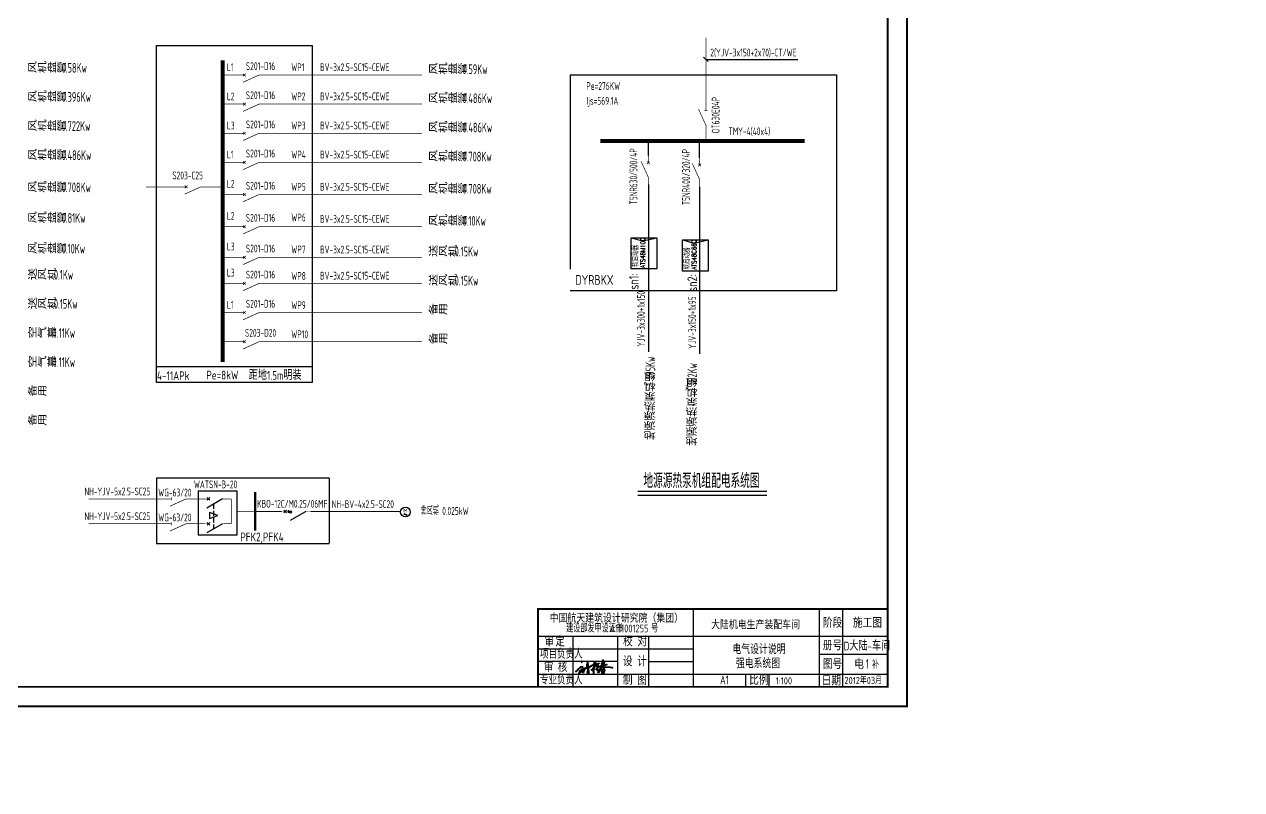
# Model space of a CAD drawing. Extents: x 2166032 to 5302137, y 581493 to 2416206.
# Drawn here: x 2352608 to 2415311, y 903306 to 942714 of the extents above; entities that cross this region are included whole.
import ezdxf
from ezdxf.enums import TextEntityAlignment as Align

# ---------------------------------------------------------------- set-up
doc = ezdxf.new("R2010")
doc.units = 0
doc.header["$LTSCALE"] = 1000
doc.header["$MEASUREMENT"] = 0
doc.linetypes.add('DASH', pattern=[0.35, 0.25, -0.1])
doc.linetypes.add('dot', pattern=[3.5, 0.5, -3])
for name, color, linetype in [('00', 7, 'Continuous'), ('A', 3, 'Continuous'), ('AB', 1, 'Continuous'), ('BORDER', 7, 'Continuous'), ('d-电文字', 3, 'Continuous'), ('DIM-箱柜', 3, 'Continuous'), ('DQ112', 100, 'Continuous'), ('DQ113', 6, 'Continuous'), ('ELEMENT', 100, 'Continuous'), ('EQUIP-动力', 3, 'Continuous'), ('FBX1', 7, 'Continuous'), ('MID', 7, 'Continuous'), ('PUB_TEXT', 7, 'Continuous'), ('PUB_TITLE', 137, 'Continuous'), ('SIG_TEXT', 7, 'Continuous'), ('TEL_TEXT', 7, 'Continuous'), ('WIRE', 6, 'Continuous'), ('WIRE-母线', 6, 'Continuous'), ('WIRE-系统', 4, 'Continuous')]:
    doc.layers.add(name, color=color, linetype=linetype)
doc.styles.add('-黑体', font='simhei.ttf', dxfattribs={"width": 0.8})
doc.styles.add('_TEL_DIM', font='@tssdeng.shx', dxfattribs={"width": 0.8, "height": 3.5, "bigfont": '!tssdchn.shx'})
doc.styles.add('HZTXT', font='tssdeng.shx', dxfattribs={"width": 0.7, "bigfont": 'tssdchn.shx'})
doc.styles.add('hztxtb', font='romans.shx', dxfattribs={"width": 0.7, "height": 150, "bigfont": 'hztxt.shx'})
doc.styles.add('QE0', font='！tssdeng.shx', dxfattribs={"width": 0.7, "bigfont": '！tssdchn.shx'})
doc.styles.get("Standard").update_dxf_attribs({"font": 'tssdeng.shx', "bigfont": 'tssdchn.shx'})
doc.styles.add('TSSD_REIN', font='tssdeng.shx', dxfattribs={"width": 0.7, "bigfont": 'tssdchn.shx'})
doc.styles.add('省院', font='院标(恒信)左.shx', dxfattribs={"width": 0.7, "height": 300, "bigfont": '院标(恒信)右.shx'})

# ---------------------------------------------------------------- blocks, each defined once
blk = doc.blocks.new('$element$00000497')
at = {"const_width": 0.0233}
for points in [[(0, 0), (0, -0.25)], [(0, -1), (0, -0.75), (-0.25, -0.2)], [(-0.047, -0.297), (0.047, -0.203)], [(-0.047, -0.203), (0.047, -0.297)]]:
    blk.add_lwpolyline(points, dxfattribs=at)
at = {"flags": 9}
blk.add_attdef('S', (0, 0), '', height=0.00000667, dxfattribs=at)
blk = doc.blocks.new('$equip$00001811')
blk.add_circle((0, 0), 0.5)
for centre, radius, start, end in [((-0.07, -0.27), 0.0768, 17.2272, 184.2164), ((0.07, -0.23), 0.0769, 197.2591, 5.1179)]:
    blk.add_arc(centre, radius, start, end)
at = {"color": 7, "style": '_TEL_DIM'}
blk.add_attdef('$TEXT$', text='', height=0.4, dxfattribs=at).set_placement((0, 0.14), align=Align.MIDDLE_CENTER)
at = {"color": 7, "style": '_TEL_DIM', "flags": 1}
blk.add_attdef('A', text='', height=0.00002, dxfattribs=at).set_placement((0, 0), align=Align.MIDDLE_CENTER)
blk = doc.blocks.new('QF102')
at = {"layer": 'A'}
for p, q in [((0, -10), (-4.91, -1.5)), ((-0.71, -3.21), (0.71, -1.79)), ((-0.71, -1.79), (0.71, -3.21))]:
    blk.add_line(p, q, dxfattribs=at)
at = {"layer": 'A', "const_width": 0.3}
for points in [[(0, 0), (0, -2.5)], [(0, -10), (0, -12.5)]]:
    blk.add_lwpolyline(points, dxfattribs=at)
at = {"layer": 'AB', "width": 0.6, "flags": 9}
blk.add_attdef('QF', text='', height=3.99, dxfattribs=at).set_placement((5, -7.45), align=Align.MIDDLE)
blk = doc.blocks.new('$element$00000519')
at = {"const_width": 0.0233}
for points in [[(0, 0), (0, -0.25)], [(0, -1), (0, -0.75), (-0.25, -0.2)], [(-0.05, -0.25), (0.05, -0.25)]]:
    blk.add_lwpolyline(points, dxfattribs=at)
at = {"flags": 9}
blk.add_attdef('S', (0, 0), '', height=0.00000667, dxfattribs=at)
blk = doc.blocks.new('刘桂春')
h = blk.add_hatch()
h.set_pattern_fill('ANSI37', color=256, scale=3, style=0)
h.set_pattern_definition([(45, (0, 0), (-3.367596045, 3.367596045), []), (135, (0, 0), (-3.367596045, -3.367596045), [])])
h.paths.add_polyline_path([(1369061, -138528), (1369058, -138536), (1369053, -138542), (1369048, -138553), (1369045, -138561), (1369048, -138565), (1369054, -138563), (1369059, -138554), (1369065, -138546), (1369071, -138534), (1369075, -138527), (1369075, -138516), (1369071, -138512), (1369066, -138506), (1369055, -138505), (1369049, -138506), (1369045, -138508), (1369045, -138512), (1369053, -138518), (1369057, -138521)], flags=17)
h.paths.add_polyline_path([(1369095, -138688), (1369086, -138679), (1369080, -138673), (1369068, -138673), (1369054, -138673), (1369048, -138679), (1369038, -138679), (1369028, -138684), (1369017, -138689), (1369002, -138702), (1368988, -138716), (1368971, -138734), (1368939, -138765), (1368920, -138785), (1368902, -138805), (1368895, -138812), (1368891, -138814), (1368881, -138820), (1368872, -138828), (1368862, -138837), (1368857, -138842), (1368869, -138850), (1368883, -138847), (1368893, -138838), (1368913, -138820), (1368946, -138779), (1368990, -138736), (1369038, -138702), (1369056, -138694), (1369064, -138694), (1369081, -138694), (1369081, -138726), (1369077, -138747), (1369068, -138758), (1369068, -138769), (1369056, -138769), (1369038, -138774), (1369015, -138793), (1369000, -138806), (1368989, -138828), (1368980, -138843), (1368986, -138843), (1368993, -138832), (1369010, -138814), (1369032, -138792), (1369049, -138793), (1369056, -138798), (1369045, -138813), (1369017, -138851), (1369009, -138860), (1368994, -138879), (1368985, -138885), (1368983, -138880), (1368983, -138863), (1368980, -138854), (1368975, -138861), (1368975, -138890), (1368986, -138898), (1368996, -138892), (1369017, -138869), (1369050, -138828), (1369068, -138813), (1369070, -138820), (1369080, -138855), (1369090, -138878), (1369111, -138878), (1369124, -138848), (1369145, -138795), (1369154, -138751), (1369164, -138750), (1369178, -138757), (1369205, -138742), (1369221, -138705), (1369235, -138629), (1369236, -138598), (1369244, -138587), (1369246, -138614), (1369253, -138629), (1369252, -138720), (1369250, -138729), (1369259, -138729), (1369258, -138853), (1369267, -138854), (1369268, -138885), (1369264, -138885), (1369251, -138875), (1369237, -138851), (1369237, -138834), (1369233, -138834), (1369229, -138851), (1369236, -138867), (1369244, -138887), (1369252, -138891), (1369260, -138895), (1369270, -138904), (1369281, -138904), (1369288, -138895), (1369288, -138886), (1369281, -138880), (1369281, -138816), (1369275, -138806), (1369275, -138743), (1369279, -138734), (1369314, -138705), (1369346, -138682), (1369431, -138637), (1369444, -138629), (1369444, -138683), (1369439, -138688), (1369438, -138711), (1369416, -138730), (1369416, -138740), (1369406, -138749), (1369365, -138790), (1369358, -138800), (1369370, -138800), (1369395, -138786), (1369416, -138772), (1369427, -138764), (1369438, -138765), (1369438, -138803), (1369431, -138810), (1369432, -138919), (1369442, -138925), (1369449, -138921), (1369452, -138894), (1369445, -138883), (1369446, -138853), (1369450, -138849), (1369450, -138772), (1369474, -138767), (1369474, -138743), (1369466, -138730), (1369466, -138702), (1369472, -138692), (1369486, -138692), (1369486, -138680), (1369480, -138677), (1369484, -138671), (1369542, -138634), (1369551, -138636), (1369548, -138649), (1369543, -138681), (1369539, -138696), (1369550, -138703), (1369560, -138700), (1369577, -138685), (1369581, -138679), (1369587, -138679), (1369587, -138684), (1369583, -138687), (1369562, -138705), (1369550, -138725), (1369539, -138743), (1369525, -138765), (1369525, -138778), (1369536, -138787), (1369568, -138773), (1369574, -138783), (1369564, -138800), (1369558, -138819), (1369570, -138826), (1369583, -138818), (1369600, -138802), (1369615, -138796), (1369631, -138780), (1369638, -138776), (1369642, -138780), (1369636, -138792), (1369615, -138826), (1369605, -138851), (1369584, -138869), (1369573, -138872), (1369573, -138884), (1369591, -138884), (1369610, -138869), (1369638, -138825), (1369666, -138773), (1369693, -138704), (1369693, -138680), (1369705, -138669), (1369767, -138649), (1369821, -138632), (1369854, -138632), (1369870, -138626), (1369870, -138614), (1369864, -138606), (1369850, -138609), (1369831, -138614), (1369799, -138621), (1369732, -138645), (1369709, -138652), (1369710, -138643), (1369723, -138635), (1369742, -138625), (1369765, -138604), (1369776, -138592), (1369785, -138591), (1369784, -138573), (1369775, -138574), (1369770, -138568), (1369776, -138563), (1369792, -138550), (1369792, -138539), (1369785, -138527), (1369765, -138526), (1369765, -138535), (1369744, -138544), (1369744, -138518), (1369756, -138507), (1369751, -138500), (1369751, -138491), (1369757, -138479), (1369749, -138467), (1369737, -138467), (1369738, -138486), (1369734, -138500), (1369729, -138511), (1369729, -138533), (1369724, -138544), (1369712, -138556), (1369706, -138565), (1369698, -138564), (1369690, -138568), (1369690, -138576), (1369698, -138584), (1369709, -138587), (1369704, -138602), (1369693, -138613), (1369700, -138614), (1369699, -138621), (1369694, -138630), (1369683, -138645), (1369667, -138653), (1369637, -138668), (1369614, -138680), (1369602, -138686), (1369602, -138699), (1369607, -138699), (1369632, -138699), (1369654, -138689), (1369676, -138683), (1369672, -138696), (1369663, -138724), (1369645, -138759), (1369630, -138765), (1369613, -138782), (1369591, -138794), (1369584, -138797), (1369580, -138795), (1369584, -138789), (1369586, -138780), (1369584, -138764), (1369576, -138757), (1369567, -138759), (1369556, -138763), (1369547, -138764), (1369544, -138758), (1369553, -138743), (1369570, -138726), (1369588, -138697), (1369608, -138666), (1369608, -138651), (1369598, -138651), (1369577, -138664), (1369560, -138678), (1369562, -138668), (1369566, -138646), (1369572, -138642), (1369577, -138620), (1369596, -138607), (1369630, -138572), (1369579, -138572), (1369563, -138606), (1369555, -138611), (1369528, -138624), (1369505, -138636), (1369481, -138653), (1369459, -138663), (1369457, -138624), (1369463, -138621), (1369498, -138599), (1369522, -138591), (1369523, -138574), (1369496, -138552), (1369492, -138536), (1369470, -138524), (1369465, -138533), (1369454, -138552), (1369454, -138570), (1369446, -138590), (1369438, -138611), (1369420, -138620), (1369379, -138640), (1369340, -138660), (1369307, -138683), (1369276, -138713), (1369268, -138632), (1369268, -138605), (1369260, -138580), (1369252, -138566), (1369252, -138554), (1369240, -138542), (1369233, -138562), (1369231, -138580), (1369227, -138611), (1369222, -138638), (1369218, -138663), (1369213, -138688), (1369204, -138711), (1369189, -138734), (1369180, -138734), (1369168, -138723), (1369157, -138720), (1369152, -138730), (1369143, -138746), (1369137, -138770), (1369128, -138808), (1369123, -138820), (1369118, -138838), (1369112, -138843), (1369112, -138851), (1369107, -138856), (1369101, -138856), (1369095, -138856), (1369095, -138836), (1369089, -138832), (1369089, -138814), (1369084, -138803), (1369084, -138775), (1369090, -138762), (1369090, -138745), (1369095, -138739), (1369095, -138717)])
h.paths.add_polyline_path([(1369424, -138744), (1369427, -138740), (1369432, -138735), (1369438, -138735), (1369438, -138744), (1369433, -138748), (1369426, -138748)], flags=16)
h.paths.add_polyline_path([(1369452, -138737), (1369455, -138735), (1369459, -138735), (1369461, -138737), (1369458, -138743), (1369454, -138742), (1369452, -138743)], flags=16)
h.paths.add_polyline_path([(1369729, -138574), (1369734, -138568), (1369735, -138561), (1369744, -138561), (1369751, -138560), (1369752, -138557), (1369755, -138557), (1369759, -138552), (1369762, -138552), (1369764, -138556), (1369760, -138560), (1369756, -138563), (1369752, -138565), (1369751, -138573), (1369744, -138573), (1369741, -138578), (1369736, -138580), (1369732, -138579)], flags=16)
h.paths.add_polyline_path([(1369775, -138702), (1369781, -138708), (1369887, -138708), (1369893, -138708), (1369903, -138706), (1369914, -138710), (1369928, -138711), (1369933, -138706), (1369939, -138712), (1370025, -138714), (1370031, -138729), (1370048, -138731), (1370050, -138716), (1370045, -138706), (1370034, -138699), (1370010, -138699), (1369982, -138697), (1369975, -138691), (1369821, -138691), (1369815, -138685), (1369775, -138685), (1369751, -138685), (1369732, -138686), (1369727, -138692), (1369717, -138694), (1369709, -138694), (1369702, -138699), (1369721, -138705), (1369729, -138703), (1369741, -138699), (1369751, -138701), (1369756, -138706), (1369771, -138706)])
h.paths.add_polyline_path([(1369700, -138854), (1369699, -138915), (1369708, -138922), (1369714, -138915), (1369722, -138910), (1369718, -138905), (1369714, -138905), (1369715, -138896), (1369719, -138896), (1369727, -138890), (1369729, -138894), (1369728, -138912), (1369731, -138922), (1369738, -138926), (1369758, -138925), (1369764, -138915), (1369771, -138903), (1369780, -138889), (1369784, -138877), (1369795, -138838), (1369803, -138818), (1369808, -138786), (1369802, -138778), (1369802, -138757), (1369784, -138746), (1369748, -138746), (1369732, -138761), (1369714, -138773), (1369708, -138777), (1369708, -138794), (1369708, -138804), (1369697, -138809)])
h.paths.add_polyline_path([(1369721, -138813), (1369721, -138793), (1369722, -138787), (1369729, -138779), (1369731, -138776), (1369740, -138777), (1369743, -138770), (1369762, -138771), (1369764, -138760), (1369786, -138761), (1369787, -138831), (1369781, -138835), (1369780, -138851), (1369780, -138857), (1369772, -138858), (1369768, -138845), (1369764, -138838), (1369760, -138835), (1369759, -138827), (1369747, -138825), (1369733, -138826), (1369726, -138829), (1369727, -138844), (1369722, -138842), (1369721, -138839)], flags=16)
h.paths.add_polyline_path([(1369733, -138845), (1369737, -138841), (1369747, -138844), (1369751, -138849), (1369751, -138857), (1369753, -138862), (1369757, -138864), (1369759, -138878), (1369759, -138893), (1369755, -138898), (1369751, -138900), (1369751, -138908), (1369747, -138914), (1369742, -138910), (1369736, -138905), (1369733, -138898), (1369735, -138888), (1369730, -138883), (1369728, -138877), (1369733, -138875), (1369734, -138859)], flags=16)
for p, q in [((1368971, -138734), (1368988, -138716)), ((1368988, -138716), (1369002, -138702)), ((1369038, -138702), (1368990, -138736)), ((1369002, -138702), (1369017, -138689)), ((1369017, -138689), (1369028, -138684)), ((1369028, -138684), (1369038, -138679)), ((1369038, -138679), (1369048, -138679)), ((1369056, -138694), (1369038, -138702)), ((1369049, -138506), (1369045, -138508)), ((1369045, -138508), (1369045, -138512)), ((1369045, -138512), (1369053, -138518)), ((1369048, -138553), (1369045, -138561)), ((1369045, -138561), (1369048, -138565)), ((1369053, -138542), (1369048, -138553)), ((1369048, -138565), (1369054, -138563)), ((1369048, -138679), (1369054, -138673)), ((1369055, -138505), (1369049, -138506)), ((1369053, -138518), (1369057, -138521)), ((1369058, -138536), (1369053, -138542)), ((1369054, -138563), (1369059, -138554)), ((1369054, -138673), (1369068, -138673)), ((1369066, -138506), (1369055, -138505)), ((1369064, -138694), (1369056, -138694)), ((1369057, -138521), (1369061, -138528)), ((1369061, -138528), (1369058, -138536)), ((1369059, -138554), (1369065, -138546)), ((1369081, -138694), (1369064, -138694)), ((1369065, -138546), (1369071, -138534)), ((1369071, -138512), (1369066, -138506)), ((1369068, -138673), (1369080, -138673)), ((1369075, -138516), (1369071, -138512)), ((1369071, -138534), (1369075, -138527)), ((1369075, -138527), (1369075, -138516)), ((1369077, -138747), (1369081, -138726)), ((1369080, -138673), (1369086, -138679)), ((1369081, -138726), (1369081, -138694)), ((1369086, -138679), (1369095, -138688)), ((1369095, -138688), (1369095, -138717)), ((1369095, -138717), (1369095, -138739)), ((1369143, -138746), (1369152, -138730)), ((1369152, -138730), (1369157, -138720)), ((1369157, -138720), (1369168, -138723)), ((1369168, -138723), (1369180, -138734)), ((1369189, -138734), (1369204, -138711)), ((1369204, -138711), (1369213, -138688)), ((1369221, -138705), (1369205, -138742)), ((1369213, -138688), (1369218, -138663)), ((1369218, -138663), (1369222, -138638)), ((1369235, -138629), (1369221, -138705)), ((1369222, -138638), (1369227, -138611)), ((1369227, -138611), (1369231, -138580)), ((1369231, -138580), (1369233, -138562)), ((1369233, -138562), (1369240, -138542)), ((1369236, -138598), (1369235, -138629)), ((1369244, -138587), (1369236, -138598)), ((1369240, -138542), (1369252, -138554)), ((1369246, -138614), (1369244, -138587)), ((1369253, -138629), (1369246, -138614)), ((1369250, -138729), (1369252, -138720)), ((1369259, -138729), (1369250, -138729)), ((1369252, -138554), (1369252, -138566)), ((1369252, -138566), (1369260, -138580)), ((1369252, -138720), (1369253, -138629)), ((1369258, -138853), (1369259, -138729)), ((1369260, -138580), (1369268, -138605)), ((1369268, -138605), (1369268, -138632)), ((1369268, -138632), (1369276, -138713)), ((1369276, -138713), (1369307, -138683)), ((1369314, -138705), (1369279, -138734)), ((1369307, -138683), (1369340, -138660)), ((1369346, -138682), (1369314, -138705)), ((1369340, -138660), (1369379, -138640)), ((1369431, -138637), (1369346, -138682)), ((1369379, -138640), (1369420, -138620)), ((1369416, -138730), (1369438, -138711)), ((1369416, -138740), (1369416, -138730)), ((1369420, -138620), (1369438, -138611)), ((1369444, -138629), (1369431, -138637)), ((1369438, -138611), (1369446, -138590)), ((1369438, -138711), (1369439, -138688)), ((1369439, -138688), (1369444, -138683)), ((1369444, -138683), (1369444, -138629)), ((1369446, -138590), (1369454, -138570)), ((1369454, -138552), (1369465, -138533)), ((1369454, -138570), (1369454, -138552)), ((1369463, -138621), (1369457, -138624)), ((1369457, -138624), (1369459, -138663)), ((1369459, -138663), (1369481, -138653)), ((1369498, -138599), (1369463, -138621)), ((1369465, -138533), (1369470, -138524)), ((1369472, -138692), (1369466, -138702)), ((1369466, -138702), (1369466, -138730)), ((1369466, -138730), (1369474, -138743)), ((1369470, -138524), (1369492, -138536)), ((1369486, -138692), (1369472, -138692)), ((1369484, -138671), (1369480, -138677)), ((1369480, -138677), (1369486, -138680)), ((1369481, -138653), (1369505, -138636)), ((1369542, -138634), (1369484, -138671)), ((1369486, -138680), (1369486, -138692)), ((1369492, -138536), (1369496, -138552)), ((1369496, -138552), (1369523, -138574)), ((1369522, -138591), (1369498, -138599)), ((1369505, -138636), (1369528, -138624)), ((1369523, -138574), (1369522, -138591)), ((1369528, -138624), (1369555, -138611)), ((1369539, -138696), (1369543, -138681)), ((1369550, -138703), (1369539, -138696)), ((1369539, -138743), (1369550, -138725)), ((1369551, -138636), (1369542, -138634)), ((1369543, -138681), (1369548, -138649)), ((1369548, -138649), (1369551, -138636)), ((1369560, -138700), (1369550, -138703)), ((1369550, -138725), (1369562, -138705)), ((1369570, -138726), (1369553, -138743)), ((1369555, -138611), (1369563, -138606)), ((1369560, -138678), (1369577, -138664)), ((1369562, -138668), (1369560, -138678)), ((1369577, -138685), (1369560, -138700)), ((1369566, -138646), (1369562, -138668)), ((1369562, -138705), (1369583, -138687)), ((1369563, -138606), (1369579, -138572)), ((1369572, -138642), (1369566, -138646)), ((1369588, -138697), (1369570, -138726)), ((1369577, -138620), (1369572, -138642)), ((1369596, -138607), (1369577, -138620)), ((1369577, -138664), (1369598, -138651)), ((1369581, -138679), (1369577, -138685)), ((1369579, -138572), (1369630, -138572)), ((1369587, -138679), (1369581, -138679)), ((1369583, -138687), (1369587, -138684)), ((1369587, -138684), (1369587, -138679)), ((1369608, -138666), (1369588, -138697)), ((1369630, -138572), (1369596, -138607)), ((1369598, -138651), (1369608, -138651)), ((1369602, -138686), (1369614, -138680)), ((1369602, -138699), (1369602, -138686)), ((1369607, -138699), (1369602, -138699)), ((1369632, -138699), (1369607, -138699)), ((1369608, -138651), (1369608, -138666)), ((1369614, -138680), (1369637, -138668)), ((1369654, -138689), (1369632, -138699)), ((1369637, -138668), (1369667, -138653)), ((1369645, -138759), (1369663, -138724)), ((1369676, -138683), (1369654, -138689)), ((1369663, -138724), (1369672, -138696)), ((1369693, -138704), (1369666, -138773)), ((1369667, -138653), (1369683, -138645)), ((1369672, -138696), (1369676, -138683)), ((1369683, -138645), (1369694, -138630)), ((1369690, -138568), (1369698, -138564)), ((1369690, -138576), (1369690, -138568)), ((1369698, -138584), (1369690, -138576)), ((1369693, -138613), (1369704, -138602)), ((1369700, -138614), (1369693, -138613)), ((1369705, -138669), (1369693, -138680)), ((1369693, -138680), (1369693, -138704)), ((1369694, -138630), (1369699, -138621)), ((1369698, -138564), (1369706, -138565)), ((1369709, -138587), (1369698, -138584)), ((1369699, -138621), (1369700, -138614)), ((1369702, -138699), (1369709, -138694)), ((1369721, -138705), (1369702, -138699)), ((1369704, -138602), (1369709, -138587)), ((1369767, -138649), (1369705, -138669)), ((1369706, -138565), (1369712, -138556)), ((1369710, -138643), (1369709, -138652)), ((1369709, -138652), (1369732, -138645)), ((1369709, -138694), (1369717, -138694)), ((1369723, -138635), (1369710, -138643)), ((1369712, -138556), (1369724, -138544)), ((1369719, -138610), (1369714, -138615)), ((1369714, -138616), (1369714, -138621)), ((1369714, -138621), (1369719, -138622)), ((1369717, -138694), (1369727, -138692)), ((1369724, -138604), (1369719, -138610)), ((1369719, -138622), (1369728, -138620)), ((1369729, -138703), (1369721, -138705)), ((1369742, -138625), (1369723, -138635)), ((1369724, -138544), (1369729, -138533)), ((1369734, -138604), (1369724, -138604)), ((1369727, -138692), (1369732, -138686)), ((1369728, -138620), (1369733, -138616)), ((1369729, -138511), (1369734, -138500)), ((1369729, -138533), (1369729, -138511)), ((1369734, -138568), (1369729, -138574)), ((1369729, -138574), (1369732, -138579)), ((1369741, -138699), (1369729, -138703)), ((1369732, -138579), (1369736, -138580)), ((1369732, -138645), (1369799, -138621)), ((1369732, -138686), (1369751, -138685)), ((1369733, -138616), (1369740, -138611)), ((1369734, -138500), (1369738, -138486)), ((1369735, -138561), (1369734, -138568)), ((1369737, -138600), (1369734, -138604)), ((1369734, -138604), (1369734, -138604)), ((1369744, -138561), (1369735, -138561)), ((1369736, -138580), (1369741, -138578)), ((1369738, -138486), (1369737, -138467)), ((1369737, -138467), (1369749, -138467)), ((1369741, -138600), (1369737, -138600)), ((1369740, -138611), (1369746, -138603)), ((1369741, -138578), (1369744, -138573)), ((1369746, -138603), (1369741, -138600)), ((1369751, -138701), (1369741, -138699)), ((1369765, -138604), (1369742, -138625)), ((1369756, -138507), (1369744, -138518)), ((1369744, -138518), (1369744, -138544)), ((1369744, -138544), (1369765, -138535)), ((1369751, -138560), (1369744, -138561)), ((1369744, -138573), (1369751, -138573)), ((1369749, -138467), (1369757, -138479)), ((1369757, -138479), (1369751, -138491)), ((1369751, -138491), (1369751, -138500)), ((1369751, -138500), (1369756, -138507)), ((1369752, -138557), (1369751, -138560)), ((1369751, -138573), (1369752, -138565)), ((1369751, -138685), (1369775, -138685)), ((1369756, -138706), (1369751, -138701)), ((1369755, -138557), (1369752, -138557)), ((1369752, -138565), (1369756, -138563)), ((1369759, -138552), (1369755, -138557)), ((1369756, -138563), (1369760, -138560)), ((1369771, -138706), (1369756, -138706)), ((1369762, -138552), (1369759, -138552)), ((1369760, -138560), (1369764, -138556)), ((1369764, -138556), (1369762, -138552)), ((1369765, -138535), (1369765, -138526)), ((1369765, -138526), (1369785, -138527)), ((1369776, -138592), (1369765, -138604)), ((1369821, -138632), (1369767, -138649)), ((1369776, -138563), (1369770, -138568)), ((1369770, -138568), (1369775, -138574)), ((1369775, -138702), (1369771, -138706)), ((1369775, -138574), (1369784, -138573)), ((1369775, -138685), (1369815, -138685)), ((1369781, -138708), (1369775, -138702)), ((1369792, -138550), (1369776, -138563)), ((1369785, -138591), (1369776, -138592)), ((1369887, -138708), (1369781, -138708)), ((1369784, -138573), (1369785, -138591)), ((1369785, -138527), (1369792, -138539)), ((1369792, -138539), (1369792, -138550)), ((1369799, -138621), (1369831, -138614)), ((1369815, -138685), (1369821, -138691)), ((1369854, -138632), (1369821, -138632)), ((1369821, -138691), (1369975, -138691)), ((1369831, -138614), (1369850, -138609)), ((1369850, -138609), (1369864, -138606)), ((1369870, -138626), (1369854, -138632)), ((1369864, -138606), (1369870, -138614)), ((1369870, -138614), (1369870, -138626)), ((1369893, -138708), (1369887, -138708)), ((1369903, -138706), (1369893, -138708)), ((1369914, -138710), (1369903, -138706)), ((1369928, -138711), (1369914, -138710)), ((1369933, -138706), (1369928, -138711)), ((1369939, -138712), (1369933, -138706)), ((1370025, -138714), (1369939, -138712)), ((1369975, -138691), (1369982, -138697)), ((1369982, -138697), (1370010, -138699)), ((1370010, -138699), (1370034, -138699)), ((1370031, -138729), (1370025, -138714)), ((1370048, -138731), (1370031, -138729)), ((1370034, -138699), (1370045, -138706)), ((1370045, -138706), (1370050, -138716)), ((1370050, -138716), (1370048, -138731)), ((1368857, -138842), (1368862, -138837)), ((1368869, -138850), (1368857, -138842)), ((1368862, -138837), (1368872, -138828)), ((1368883, -138847), (1368869, -138850)), ((1368872, -138828), (1368881, -138820)), ((1368881, -138820), (1368891, -138814)), ((1368893, -138838), (1368883, -138847)), ((1368891, -138814), (1368895, -138812)), ((1368913, -138820), (1368893, -138838)), ((1368895, -138812), (1368902, -138805)), ((1368902, -138805), (1368920, -138785)), ((1368946, -138779), (1368913, -138820)), ((1368920, -138785), (1368939, -138765)), ((1368939, -138765), (1368971, -138734)), ((1368990, -138736), (1368946, -138779)), ((1368975, -138861), (1368980, -138854)), ((1368975, -138890), (1368975, -138861)), ((1368986, -138898), (1368975, -138890)), ((1368980, -138843), (1368989, -138828)), ((1368986, -138843), (1368980, -138843)), ((1368980, -138854), (1368983, -138863)), ((1368983, -138863), (1368983, -138880)), ((1368983, -138880), (1368985, -138885)), ((1368985, -138885), (1368994, -138879)), ((1368993, -138832), (1368986, -138843)), ((1368996, -138892), (1368986, -138898)), ((1368989, -138828), (1369000, -138806)), ((1369010, -138814), (1368993, -138832)), ((1368994, -138879), (1369009, -138860)), ((1369017, -138869), (1368996, -138892)), ((1369000, -138806), (1369015, -138793)), ((1369009, -138860), (1369017, -138851)), ((1369032, -138792), (1369010, -138814)), ((1369015, -138793), (1369038, -138774)), ((1369017, -138851), (1369045, -138813)), ((1369050, -138828), (1369017, -138869)), ((1369049, -138793), (1369032, -138792)), ((1369038, -138774), (1369056, -138769)), ((1369045, -138813), (1369056, -138798)), ((1369056, -138798), (1369049, -138793)), ((1369068, -138813), (1369050, -138828)), ((1369056, -138769), (1369068, -138769)), ((1369068, -138758), (1369077, -138747)), ((1369068, -138769), (1369068, -138758)), ((1369070, -138820), (1369068, -138813)), ((1369080, -138855), (1369070, -138820)), ((1369090, -138878), (1369080, -138855)), ((1369090, -138762), (1369084, -138775)), ((1369084, -138775), (1369084, -138803)), ((1369084, -138803), (1369089, -138814)), ((1369089, -138814), (1369089, -138832)), ((1369089, -138832), (1369095, -138836)), ((1369095, -138739), (1369090, -138745)), ((1369090, -138745), (1369090, -138762)), ((1369111, -138878), (1369090, -138878)), ((1369095, -138836), (1369095, -138856)), ((1369095, -138856), (1369101, -138856)), ((1369101, -138856), (1369107, -138856)), ((1369107, -138856), (1369112, -138851)), ((1369124, -138848), (1369111, -138878)), ((1369112, -138843), (1369118, -138838)), ((1369112, -138851), (1369112, -138843)), ((1369118, -138838), (1369123, -138820)), ((1369123, -138820), (1369128, -138808)), ((1369145, -138795), (1369124, -138848)), ((1369128, -138808), (1369137, -138770)), ((1369137, -138770), (1369143, -138746)), ((1369154, -138751), (1369145, -138795)), ((1369164, -138750), (1369154, -138751)), ((1369178, -138757), (1369164, -138750)), ((1369205, -138742), (1369178, -138757)), ((1369180, -138734), (1369189, -138734)), ((1369229, -138851), (1369233, -138834)), ((1369236, -138867), (1369229, -138851)), ((1369233, -138834), (1369233, -138834)), ((1369233, -138834), (1369237, -138834)), ((1369244, -138887), (1369236, -138867)), ((1369237, -138834), (1369237, -138851)), ((1369237, -138851), (1369251, -138875)), ((1369252, -138891), (1369244, -138887)), ((1369251, -138875), (1369264, -138885)), ((1369260, -138895), (1369252, -138891)), ((1369267, -138854), (1369258, -138853)), ((1369270, -138904), (1369260, -138895)), ((1369264, -138885), (1369268, -138885)), ((1369268, -138885), (1369267, -138854)), ((1369281, -138904), (1369270, -138904)), ((1369279, -138734), (1369275, -138743)), ((1369275, -138743), (1369275, -138806)), ((1369275, -138806), (1369281, -138816)), ((1369281, -138816), (1369281, -138880)), ((1369281, -138880), (1369288, -138886)), ((1369288, -138895), (1369281, -138904)), ((1369288, -138886), (1369288, -138895)), ((1369358, -138800), (1369365, -138790)), ((1369370, -138800), (1369358, -138800)), ((1369365, -138790), (1369406, -138749)), ((1369395, -138786), (1369370, -138800)), ((1369416, -138772), (1369395, -138786)), ((1369406, -138749), (1369416, -138740)), ((1369427, -138764), (1369416, -138772)), ((1369427, -138740), (1369424, -138744)), ((1369424, -138744), (1369426, -138748)), ((1369426, -138748), (1369433, -138748)), ((1369432, -138735), (1369427, -138740)), ((1369438, -138765), (1369427, -138764)), ((1369431, -138810), (1369438, -138803)), ((1369432, -138919), (1369431, -138810)), ((1369438, -138735), (1369432, -138735)), ((1369442, -138925), (1369432, -138919)), ((1369433, -138748), (1369438, -138744)), ((1369438, -138744), (1369438, -138735)), ((1369438, -138803), (1369438, -138765)), ((1369449, -138921), (1369442, -138925)), ((1369446, -138853), (1369445, -138883)), ((1369445, -138883), (1369452, -138894)), ((1369450, -138849), (1369446, -138853)), ((1369452, -138894), (1369449, -138921)), ((1369474, -138767), (1369450, -138772)), ((1369450, -138772), (1369450, -138849)), ((1369455, -138735), (1369452, -138737)), ((1369452, -138737), (1369452, -138743)), ((1369452, -138743), (1369454, -138742)), ((1369454, -138742), (1369458, -138743)), ((1369459, -138735), (1369455, -138735)), ((1369458, -138743), (1369461, -138737)), ((1369461, -138737), (1369459, -138735)), ((1369474, -138743), (1369474, -138767)), ((1369525, -138765), (1369539, -138743)), ((1369525, -138778), (1369525, -138765)), ((1369536, -138787), (1369525, -138778)), ((1369568, -138773), (1369536, -138787)), ((1369553, -138743), (1369544, -138758)), ((1369544, -138758), (1369547, -138764)), ((1369547, -138764), (1369556, -138763)), ((1369556, -138763), (1369567, -138759)), ((1369558, -138819), (1369564, -138800)), ((1369570, -138826), (1369558, -138819)), ((1369564, -138800), (1369574, -138783)), ((1369567, -138759), (1369576, -138757)), ((1369574, -138783), (1369568, -138773)), ((1369583, -138818), (1369570, -138826)), ((1369573, -138872), (1369584, -138869)), ((1369573, -138884), (1369573, -138872)), ((1369591, -138884), (1369573, -138884)), ((1369576, -138757), (1369584, -138764)), ((1369584, -138789), (1369580, -138795)), ((1369580, -138795), (1369584, -138797)), ((1369600, -138802), (1369583, -138818)), ((1369584, -138764), (1369586, -138780)), ((1369586, -138780), (1369584, -138789)), ((1369584, -138797), (1369591, -138794)), ((1369584, -138869), (1369605, -138851)), ((1369591, -138794), (1369613, -138782)), ((1369610, -138869), (1369591, -138884)), ((1369615, -138796), (1369600, -138802)), ((1369605, -138851), (1369615, -138826)), ((1369638, -138825), (1369610, -138869)), ((1369613, -138782), (1369630, -138765)), ((1369631, -138780), (1369615, -138796)), ((1369615, -138826), (1369636, -138792)), ((1369630, -138765), (1369645, -138759)), ((1369638, -138776), (1369631, -138780)), ((1369636, -138792), (1369642, -138780)), ((1369666, -138773), (1369638, -138825)), ((1369642, -138780), (1369638, -138776)), ((1369708, -138804), (1369697, -138809)), ((1369697, -138809), (1369700, -138854)), ((1369700, -138854), (1369699, -138915)), ((1369699, -138915), (1369708, -138922)), ((1369714, -138773), (1369708, -138777)), ((1369708, -138777), (1369708, -138794)), ((1369708, -138794), (1369708, -138804)), ((1369708, -138922), (1369714, -138915)), ((1369732, -138761), (1369714, -138773)), ((1369714, -138905), (1369715, -138896)), ((1369718, -138905), (1369714, -138905)), ((1369714, -138915), (1369722, -138910)), ((1369715, -138896), (1369719, -138896)), ((1369722, -138910), (1369718, -138905)), ((1369719, -138896), (1369727, -138890)), ((1369721, -138793), (1369722, -138787)), ((1369721, -138813), (1369721, -138793)), ((1369721, -138839), (1369721, -138813)), ((1369722, -138842), (1369721, -138839)), ((1369722, -138787), (1369729, -138779)), ((1369727, -138844), (1369722, -138842)), ((1369733, -138826), (1369726, -138829)), ((1369726, -138829), (1369727, -138844)), ((1369727, -138890), (1369729, -138894)), ((1369728, -138877), (1369733, -138875)), ((1369730, -138883), (1369728, -138877)), ((1369729, -138894), (1369728, -138912)), ((1369728, -138912), (1369731, -138922)), ((1369729, -138779), (1369731, -138776)), ((1369735, -138888), (1369730, -138883)), ((1369731, -138776), (1369740, -138777)), ((1369731, -138922), (1369738, -138926)), ((1369748, -138746), (1369732, -138761)), ((1369747, -138825), (1369733, -138826)), ((1369733, -138845), (1369737, -138841)), ((1369734, -138859), (1369733, -138845)), ((1369733, -138875), (1369734, -138859)), ((1369733, -138898), (1369735, -138888)), ((1369736, -138905), (1369733, -138898)), ((1369742, -138910), (1369736, -138905)), ((1369737, -138841), (1369747, -138844)), ((1369738, -138926), (1369758, -138925)), ((1369740, -138777), (1369743, -138770)), ((1369747, -138914), (1369742, -138910)), ((1369743, -138770), (1369762, -138771)), ((1369759, -138827), (1369747, -138825)), ((1369747, -138844), (1369751, -138849)), ((1369751, -138908), (1369747, -138914)), ((1369784, -138746), (1369748, -138746)), ((1369751, -138849), (1369751, -138857)), ((1369751, -138857), (1369753, -138862)), ((1369755, -138898), (1369751, -138900)), ((1369751, -138900), (1369751, -138908)), ((1369753, -138862), (1369757, -138864)), ((1369759, -138893), (1369755, -138898)), ((1369757, -138864), (1369759, -138878)), ((1369758, -138925), (1369764, -138915)), ((1369760, -138835), (1369759, -138827)), ((1369759, -138878), (1369759, -138893)), ((1369764, -138838), (1369760, -138835)), ((1369762, -138771), (1369764, -138760)), ((1369764, -138760), (1369786, -138761)), ((1369768, -138845), (1369764, -138838)), ((1369764, -138915), (1369771, -138903)), ((1369772, -138858), (1369768, -138845)), ((1369771, -138903), (1369780, -138889)), ((1369780, -138857), (1369772, -138858)), ((1369781, -138835), (1369780, -138851)), ((1369780, -138851), (1369780, -138857)), ((1369780, -138889), (1369784, -138877)), ((1369787, -138831), (1369781, -138835)), ((1369802, -138757), (1369784, -138746)), ((1369784, -138877), (1369795, -138838)), ((1369786, -138761), (1369787, -138831)), ((1369795, -138838), (1369803, -138818)), ((1369802, -138778), (1369802, -138757)), ((1369808, -138786), (1369802, -138778)), ((1369803, -138818), (1369808, -138786))]:
    blk.add_line(p, q)

msp = doc.modelspace()

# ---------------------------------------------------------------- linework, layer by layer
at = {"color": 0, "linetype": 'dot', "ltscale": 20}
for p, q in [((2380728.3, 940113.5), (2380728.3, 928992.5)), ((2384750.6, 935961.2), (2384750.6, 936629.9)), ((2387390.1, 935848.4), (2387390.1, 936592.9)), ((2384750.6, 934461.2), (2384750.6, 925846.2)), ((2387390.1, 934348.4), (2387390.1, 925749.1))]:
    msp.add_line(p, q, dxfattribs=at)
at = {"const_width": 35}
for points in [[(2362819.4, 940106.5), (2363569.4, 940106.5)], [(2365069.4, 940106.5), (2373094.8, 940106.5)], [(2387713.3, 938961.2), (2387713.3, 938586.2)], [(2362819.4, 938606.5), (2363569.4, 938606.5)], [(2365069.4, 938606.5), (2373094.8, 938606.5)], [(2387713.3, 937141.9), (2387713.3, 937516.9), (2387338.3, 938341.9)], [(2387638.3, 938266.9), (2387788.3, 938266.9)], [(2387713.3, 938641.9), (2387713.3, 938266.9)], [(2362819.4, 937106.5), (2363569.4, 937106.5)], [(2365069.4, 937106.5), (2373094.8, 937106.5)], [(2362819.4, 935606.5), (2363569.4, 935606.5)], [(2365069.4, 935606.5), (2373094.8, 935606.5)], [(2384750.6, 934461.2), (2384750.6, 934836.2), (2384375.6, 935661.2)], [(2384679.9, 935515.5), (2384821.3, 935656.9)], [(2384679.9, 935656.9), (2384821.3, 935515.5)], [(2384750.6, 935961.2), (2384750.6, 935586.2)], [(2387390.1, 934348.4), (2387390.1, 934723.4), (2387015.1, 935548.4)], [(2387319.4, 935402.7), (2387460.8, 935544.2)], [(2387319.4, 935544.2), (2387460.8, 935402.7)], [(2387390.1, 935848.4), (2387390.1, 935473.4)], [(2362819.4, 933950.3), (2363569.4, 933950.3)], [(2365069.4, 933950.3), (2373094.8, 933950.3)], [(2362819.4, 932294), (2363569.4, 932294)], [(2365069.4, 932294), (2373094.8, 932294)], [(2362819.4, 930715.9), (2363569.4, 930715.9)], [(2365069.4, 930715.9), (2373094.8, 930715.9)], [(2362819.4, 929372.1), (2363569.4, 929372.1)], [(2365069.4, 929372.1), (2373094.8, 929372.1)], [(2362819.4, 927872.1), (2363569.4, 927872.1)], [(2365069.4, 927872.1), (2373094.8, 927872.1)], [(2362819.4, 926372.1), (2363569.4, 926372.1)], [(2365069.4, 926372.1), (2373094.8, 926372.1)]]:
    msp.add_lwpolyline(points, dxfattribs=at)
msp.add_circle((2604640.5, 1020101.3), 438608.5)
at = {"layer": '00', "color": 7}
msp.add_line((2384200.8, 918472.1), (2390850.7, 918472.1), dxfattribs=at)
at = {"layer": 'A'}
for p, q in [((2366117.7, 917561), (2365981.9, 917696.8)), ((2365981.9, 917561), (2366117.7, 917696.8)), ((2367113.5, 917628.9), (2366297.5, 917157.8))]:
    msp.add_line(p, q, dxfattribs=at)
at = {"layer": 'A', "const_width": 28.8}
for points in [[(2365864.4, 917628.9), (2366393.5, 917628.9)], [(2367113.5, 917628.9), (2367353.5, 917628.9)]]:
    msp.add_lwpolyline(points, dxfattribs=at)
at = {"layer": 'd-电文字', "color": 7}
for p, q in [((2383870, 931727.3), (2384460.8, 931561.9)), ((2383870, 931727.3), (2385192.3, 931727.3)), ((2383870, 930133.5), (2383870, 931727.3)), ((2384460.8, 931561.9), (2385192.3, 931727.3)), ((2385192.3, 931727.3), (2385192.3, 930133.5)), ((2386509.4, 931617.1), (2387100.3, 931451.7)), ((2386509.4, 931617.1), (2387831.8, 931617.1)), ((2386509.4, 930002.6), (2386509.4, 931617.1)), ((2387100.3, 931451.7), (2387831.8, 931617.1)), ((2387831.8, 931617.1), (2387831.8, 930002.6)), ((2385192.3, 930133.5), (2383870, 930133.5)), ((2387831.8, 930002.6), (2386509.4, 930002.6))]:
    msp.add_line(p, q, dxfattribs=at)
at = {"layer": 'DIM-箱柜'}
for p, q in [((2359417, 924273.4), (2359417, 941630)), ((2359417, 941630), (2367429.8, 941630)), ((2367429.8, 941630), (2367429.8, 924273.4)), ((2359417, 925102.4), (2367429.8, 925102.4)), ((2367429.8, 924273.4), (2359417, 924273.4)), ((2366190.6, 917698.5), (2366190.6, 917555.7)), ((2366393.5, 917628.9), (2366247.3, 917628.9))]:
    msp.add_line(p, q, dxfattribs=at)
at = {"layer": 'DIM-箱柜', "color": 0}
for p, q in [((2380728.3, 940113.5), (2394434.7, 940113.5)), ((2394434.7, 940113.5), (2394434.7, 928992.5)), ((2394434.7, 928992.5), (2380728.3, 928992.5))]:
    msp.add_line(p, q, dxfattribs=at)
at = {"layer": 'DIM-箱柜'}
msp.add_arc((2366320.4, 917628.9), 73.1, 180, 0, dxfattribs=at)
at = {"layer": 'DQ112', "color": 7}
for p, q in [((2387595.3, 941029), (2387831.3, 940793.1)), ((2387713.3, 940911.1), (2392443.8, 940912.3))]:
    msp.add_line(p, q, dxfattribs=at)
at = {"layer": 'DQ113', "color": 7}
msp.add_line((2384200.8, 918669.5), (2390850.7, 918669.5), dxfattribs=at)
at = {"layer": 'FBX1'}
for p, q in [((2361564, 918686.6), (2361564, 916407.6)), ((2361564, 918686.6), (2363554.2, 918686.6)), ((2363554.2, 918686.6), (2363554.2, 916407.6)), ((2363554.2, 916407.6), (2361564, 916407.6))]:
    msp.add_line(p, q, dxfattribs=at)
at = {"layer": 'MID'}
for p, q in [((2368307.7, 919346.4), (2359417, 919346.4)), ((2359417, 919346.4), (2359417, 915979.8)), ((2368307.7, 919346.4), (2368307.7, 915990.9)), ((2359417, 915979.8), (2368307.7, 915979.8))]:
    msp.add_line(p, q, dxfattribs=at)
at = {"layer": 'PUB_TITLE'}
for p, q in [((2387073.2, 908602), (2387073.2, 912602)), ((2393573.2, 908602), (2393573.2, 912602)), ((2394773.2, 908602), (2394773.2, 912602)), ((2379073.2, 911202), (2397073.2, 911202)), ((2380873.2, 908602), (2380873.2, 911202)), ((2383173.2, 908602), (2383173.2, 911202)), ((2384773.2, 908602), (2384773.2, 911202)), ((2379073.2, 910552), (2387073.2, 910552)), ((2379073.2, 909930.1), (2383173.2, 909930.1)), ((2384773.2, 909902), (2387073.2, 909902)), ((2393573.2, 910287.9), (2397073.2, 910287.9)), ((2379073.2, 909252), (2397073.2, 909252)), ((2389773.2, 908602), (2389773.2, 909252)), ((2390973.2, 908602), (2390973.2, 909252))]:
    msp.add_line(p, q, dxfattribs=at)
at = {"layer": 'PUB_TITLE', "const_width": 100}
for points in [[(2313973.2, 907602), (2398073.2, 907602), (2398073.2, 967002), (2313973.2, 967002)], [(2316473.2, 908602), (2397073.2, 908602), (2397073.2, 966002), (2316473.2, 966002)]]:
    msp.add_lwpolyline(points, close=True, dxfattribs=at)
msp.add_lwpolyline([(2379073.2, 908602), (2379073.2, 912602), (2397073.2, 912602)], dxfattribs=at)
at = {"layer": 'PUB_TITLE'}
msp.add_lwpolyline([(2397073.2, 912602), (2379073.2, 912602), (2379073.2, 908602), (2397073.2, 908602)], close=True, dxfattribs=at)
at = {"layer": 'WIRE', "color": 7, "linetype": 'DASH'}
msp.add_line((2362355.7, 918009.4), (2362355.7, 916729.9), dxfattribs=at)
at = {"layer": 'WIRE', "color": 4}
for p, q in [((2362138.9, 917571.6), (2362138.9, 917271.4)), ((2362572.6, 917421.5), (2362138.9, 917571.6)), ((2362138.9, 917271.4), (2362572.6, 917421.5))]:
    msp.add_line(p, q, dxfattribs=at)
at = {"layer": 'WIRE-母线', "const_width": 200}
msp.add_lwpolyline([(2362819.4, 940856.5), (2362819.4, 925332)], dxfattribs=at)
at = {"layer": 'WIRE-母线', "color": 0, "const_width": 200}
msp.add_lwpolyline([(2392799.5, 936711.2), (2382284.4, 936711.2)], dxfattribs=at)
at = {"layer": 'WIRE-母线', "color": 6, "const_width": 120}
msp.add_lwpolyline([(2364498.3, 918628.1), (2364498.3, 916644.3)], dxfattribs=at)
at = {"layer": 'WIRE-系统', "color": 0, "const_width": 35}
for points in [[(2387713.3, 942023.9), (2387713.3, 938961.2)], [(2387713.3, 937461.2), (2387713.3, 936711.2)]]:
    msp.add_lwpolyline(points, dxfattribs=at)
at = {"layer": 'WIRE-系统', "const_width": 35}
for points in [[(2358872.7, 934346.1), (2360569.4, 934346.1)], [(2362069.4, 934346.1), (2362819.4, 934346.1)], [(2359806.5, 918275.9), (2355925.9, 918275.9)], [(2361903.5, 918275.9), (2361306.5, 918275.9)], [(2363265.4, 918275.9), (2362868, 918275.9)], [(2363265.4, 918275.9), (2363265.4, 916996.4)], [(2363554.2, 917636.2), (2364498.3, 917636.2)], [(2365864.4, 917628.9), (2364498.3, 917628.9)], [(2367353.5, 917628.9), (2371991, 917628.9)], [(2359806.5, 916996.4), (2355925.9, 916996.4)], [(2361903.5, 916996.4), (2361306.5, 916996.4)], [(2363265.4, 916996.4), (2362868, 916996.4)]]:
    msp.add_lwpolyline(points, dxfattribs=at)

# ---------------------------------------------------------------- block references
at = {"xscale": 1500, "yscale": 1500, "zscale": 1500, "rotation": 90}
for p in [(2363569.4, 940106.5), (2363569.4, 938606.5), (2363569.4, 937106.5), (2363569.4, 935606.5), (2363569.4, 933950.3), (2363569.4, 932294), (2363569.4, 930715.9), (2363569.4, 929372.1), (2363569.4, 927872.1), (2363569.4, 926372.1)]:
    msp.add_blockref('$element$00000497', p, dxfattribs=at)
at = {"xscale": 1.600000000093132, "yscale": 1.599999999976717, "zscale": 1.6}
msp.add_blockref('刘桂春', (190826.6, 1131532.1), dxfattribs=at)
at = {"layer": 'BORDER', "linetype": 'Continuous', "xscale": 96, "yscale": 96, "zscale": 96, "rotation": 90}
for p in [(2361857.3, 918275.9), (2361857.3, 916996.4)]:
    msp.add_blockref('QF102', p, dxfattribs=at)
at = {"layer": 'ELEMENT', "xscale": 1500, "yscale": 1500, "zscale": 1500, "rotation": 90}
for name, p in [('$element$00000497', (2360569.4, 934346.1)), ('$element$00000519', (2359806.5, 918275.9)), ('$element$00000519', (2359806.5, 916996.4))]:
    msp.add_blockref(name, p, dxfattribs=at)
at = {"layer": 'EQUIP-动力', "xscale": 500, "yscale": 500, "zscale": 500}
msp.add_blockref('$equip$00001811', (2372239.4, 917600.8), dxfattribs=at).add_auto_attribs({'$TEXT$': 'M'})

# ---------------------------------------------------------------- texts
at = {"style": '_TEL_DIM', "width": 0.6}
msp.add_text('2(YJV-3x150+2x70)-CT/WE', height=400, dxfattribs=at).set_placement((2387943, 941262.7), align=Align.MIDDLE_LEFT)
at = {"style": '_TEL_DIM'}
for s, height, width, p in [('L1', 400, 0.6, (2363042.6, 940306.5)), ('WP1', 400, 0.6, (2366358.9, 940306.5)), ('BV-3x2.5-SC15-CEWE', 400, 0.6, (2367838.5, 940306.5)), ('Pe=276KW', 400, 0.6, (2381553.5, 939339.9)), ('L2', 400, 0.6, (2363042.6, 938806.5)), ('WP2', 400, 0.6, (2366358.9, 938806.5)), ('BV-3x2.5-SC15-CEWE', 400, 0.6, (2367838.5, 938806.5)), ('Ijs=569.1A', 400, 0.6, (2381566.3, 938576.6)), ('L3', 400, 0.6, (2363042.6, 937306.5)), ('WP3', 400, 0.6, (2366358.9, 937306.5)), ('BV-3x2.5-SC15-CEWE', 400, 0.6, (2367838.5, 937306.5)), ('TMY-4(40x4)', 400, 0.6, (2388884.6, 937006.1)), ('L1', 400, 0.6, (2363042.6, 935806.5)), ('WP4', 400, 0.6, (2366358.9, 935806.5)), ('BV-3x2.5-SC15-CEWE', 400, 0.6, (2367838.5, 935806.5)), ('L2', 400, 0.6, (2363042.6, 934306.5)), ('WP5', 400, 0.6, (2366358.9, 934150.3)), ('BV-3x2.5-SC15-CEWE', 400, 0.6, (2367838.5, 934150.3)), ('L2', 400, 0.6, (2363042.6, 932650.3)), ('WP6', 400, 0.6, (2366358.9, 932572.1)), ('BV-3x2.5-SC15-CEWE', 400, 0.6, (2367838.5, 932494)), ('L3', 400, 0.6, (2363042.6, 931072.1)), ('WP7', 400, 0.6, (2366358.9, 930920.9)), ('BV-3x2.5-SC15-CEWE', 400, 0.6, (2367838.5, 930915.9)), ('L3', 400, 0.6, (2363042.6, 929728.4)), ('WP8', 400, 0.6, (2366358.9, 929556.8)), ('BV-3x2.5-SC15-CEWE', 400, 0.6, (2367838.5, 929572.1)), ('L1', 400, 0.6, (2363042.6, 928072.1)), ('WP9', 400, 0.6, (2366358.9, 928056.8)), ('备用', 500, 0.8, (2373414.9, 927764.7)), ('WP10', 400, 0.6, (2366358.9, 926556.8)), ('备用', 500, 0.8, (2373414.9, 926264.7)), ('备用', 500, 0.8, (2352769.6, 923570.1)), ('NH-YJV-5x2.5-SC25', 400, 0.6, (2355704.8, 918463)), ('WG-63/20', 400, 0.6, (2359505.4, 918405.2)), ('WATSN-B-20', 400, 0.6, (2361342.5, 918826.4)), ('KBO-12C/M0.25/06MF', 400, 0.6, (2364597.7, 917827.4)), ('NH-BV-4x2.5-SC20', 400, 0.6, (2368442.9, 917808.8)), ('NH-YJV-5x2.5-SC25', 400, 0.6, (2355704.8, 917183.5)), ('WG-63/20', 400, 0.6, (2359505.4, 917125.7)), ('排风机 0.025kW', 400, 0.6, (2373018.6, 917455.1))]:
    msp.add_text(s, height=height, dxfattribs=dict(at, width=width)).set_placement(p)
at = {"style": '_TEL_DIM', "width": 0.6}
for s, p in [('S201-D16', (2364776.3, 940363.2)), ('S201-D16', (2364776.3, 938863.2)), ('S201-D16', (2364776.3, 937363.2)), ('S201-D16', (2364776.3, 935863.2)), ('S203-C25', (2361021.4, 934735.6)), ('S201-D16', (2364776.3, 934207)), ('S201-D16', (2364776.3, 932550.8)), ('S201-D16', (2364776.3, 930972.6)), ('S201-D16', (2364776.3, 929628.9)), ('S201-D16', (2364776.3, 928128.9)), ('S203-D20', (2364776.3, 926628.9))]:
    msp.add_text(s, height=400, dxfattribs=at).set_placement(p, align=Align.CENTER)
for s, p in [('OT630E04P', (2388417.6, 937105.2)), ('YJV-3x300+1x150', (2384570.5, 926121.3)), ('YJV-3x150+1x95', (2387209.9, 926008.6))]:
    msp.add_text(s, height=400, rotation=90, dxfattribs=at).set_placement(p)
for s, p in [('T5NR630/500/4P', (2384180.6, 934884.7)), ('T5NR400/320/4P', (2386890.3, 934848.8))]:
    msp.add_text(s, height=400, rotation=90, dxfattribs=at).set_placement(p, align=Align.CENTER)
at = {"flags": 9}
for p, s in [((2387713.3, 938961.2), '断路器'), ((2387713.3, 938641.9), '隔离开关'), ((2384750.6, 935961.2), '断路器'), ((2387390.1, 935848.4), '断路器')]:
    msp.add_attdef('S', p, s, height=0.01, dxfattribs=at)
at = {"layer": 'd-电文字', "color": 7, "linetype": 'Continuous', "style": 'hztxtb', "width": 0.7}
for s, height, p in [('ATS48M10Q', 240, (2384585.9, 930163.1)), ('ATS48C66Q', 240, (2387225.4, 930074.8)), ('软启动器', 300, (2384238.2, 930222.3)), ('软启动器', 300, (2386877.7, 930091.3))]:
    msp.add_text(s, height=height, rotation=90, dxfattribs=at).set_placement(p)
at = {"layer": 'DQ112', "color": 7, "style": '_TEL_DIM'}
for s, width, p in [('195Kw', 0.64, (2385104.6, 924463.5)), ('1"162Kw', 0.64, (2387261.7, 923810.8)), ('地源源热泵机组', 0.8, (2385104.6, 921305.3)), ('1', 0.64, (2385104.6, 924105.3)), ('地源源热泵机组', 0.8, (2387261.7, 921010.8))]:
    msp.add_text(s, height=500, rotation=90, dxfattribs=dict(at, width=width)).set_placement(p)
at = {"layer": 'DQ112', "color": 7, "ltscale": 20, "style": 'QE0', "width": 0.7}
msp.add_text('地源源热泵机组配电系统图', height=750, rotation=360, dxfattribs=at).set_placement((2384495.5, 918837.6))
at = {"layer": 'ELEMENT', "color": 7, "style": 'HZTXT', "width": 0.8}
for s, p in [('Pe=8kW', (2361981.1, 924427.2)), ('距地1.5m明装', (2364167.3, 924413.3)), ('4-11APk', (2359439.7, 924395.6)), ('PFK2,PFK4', (2363730.3, 916094.4))]:
    msp.add_text(s, height=450, dxfattribs=at).set_placement(p)
at = {"layer": 'PUB_TEXT'}
for s, height, style, width, p in [('建设部发甲设证书', 400, 'TSSD_REIN', 0.7, (2380520.5, 911408)), ('A111001255', 400, 'TSSD_REIN', 0.7, (2382760.5, 911408)), ('号', 400, 'TSSD_REIN', 0.7, (2384892.8, 911408)), ('阶段', 500, 'TSSD_REIN', 0.8, (2393734.7, 911648.3)), ('施工图', 500, 'TSSD_REIN', 0.8, (2395286.5, 911648.3)), ('审', 500, 'TSSD_REIN', 0.75, (2379399.5, 910680.5)), ('定', 500, 'TSSD_REIN', 0.75, (2379963.4, 910680.5)), ('校 对', 500, 'TSSD_REIN', 0.8, (2383446.3, 910682.9)), ('项目负责人', 450, 'TSSD_REIN', 0.75, (2379170.9, 910054.8)), ('电气设计说明', 500, 'TSSD_REIN', 0.7, (2389085.2, 910286.3)), ('册号', 500, 'TSSD_REIN', 0.8, (2393734.7, 910487.2)), ('D大陆-车间', 450, 'TSSD_REIN', 0.8, (2394806.2, 910472.6)), ('审 核', 500, 'TSSD_REIN', 0.75, (2379377, 909363.7)), ('设 计', 500, 'TSSD_REIN', 0.8, (2383436, 909663.6)), ('强电系统图', 500, 'TSSD_REIN', 0.7, (2389261.5, 909558.2)), ('图号', 500, 'TSSD_REIN', 0.8, (2393734.7, 909521)), ('电', 500, 'TSSD_REIN', 0.8, (2395356.2, 909522.6)), ('1', 500, 'TSSD_REIN', 0.7, (2395951.2, 909532.1)), ('补', 400, '省院', 0.7, (2396272.2, 909536.8, 200)), ('专业负责人', 450, 'TSSD_REIN', 0.75, (2379170.2, 908732)), ('制 图', 500, 'TSSD_REIN', 0.8, (2383436, 908703.8)), ('比例', 500, 'TSSD_REIN', 0.8, (2389944.1, 908702.5)), ('日期', 500, 'TSSD_REIN', 0.8, (2393676.7, 908668.6)), ('A1', 450, 'TSSD_REIN', 0.75, (2388445.5, 908732)), ('1:100', 360, 'TSSD_REIN', 0.75, (2391312.4, 908732)), ('2012年03月', 360, 'TSSD_REIN', 0.75, (2394848.8, 908746.9))]:
    msp.add_text(s, height=height, dxfattribs=dict(at, style=style, width=width)).set_placement(p)
at = {"layer": 'PUB_TITLE', "color": 7, "style": '-黑体', "width": 0.8}
msp.add_text('中国航天建筑设计研究院（集团）', height=408.889, dxfattribs=at).set_placement((2379667.8, 911952.1))
msp.add_text('大陆机电生产装配车间', height=408.89, dxfattribs=at).set_placement((2390270.5, 911610.8), align=Align.CENTER)
at = {"layer": 'SIG_TEXT', "color": 3, "style": '_TEL_DIM', "width": 0.8}
msp.add_text('DYRBKX', height=500, dxfattribs=at).set_placement((2380983.8, 929302.8))
at = {"layer": 'SIG_TEXT', "color": 0, "style": '_TEL_DIM', "width": 0.8}
for s, p in [('sn1:', (2384249, 929051.6)), ('sn2:', (2387264.3, 928938.9))]:
    msp.add_text(s, height=500, rotation=90, dxfattribs=at).set_placement(p)
at = {"layer": 'TEL_TEXT', "style": '_TEL_DIM'}
for s, width, p in [('风机盘管', 0.8, (2352769.6, 940226.4)), ('0.58Kw', 0.64, (2354530.9, 940226.4)), ('风机盘管', 0.8, (2373414.9, 940155.3)), ('0.59Kw', 0.64, (2375176.1, 940155.3)), ('风机盘管', 0.8, (2352769.6, 938726.4)), ('0.396Kw', 0.64, (2354530.9, 938726.4)), ('风机盘管', 0.8, (2373414.9, 938655.3)), ('0.486Kw', 0.64, (2375176.1, 938655.3)), ('风机盘管', 0.8, (2352769.6, 937226.4)), ('0.722Kw', 0.64, (2354530.9, 937226.4)), ('风机盘管', 0.8, (2373414.9, 937155.3)), ('0.486Kw', 0.64, (2375176.1, 937155.3)), ('风机盘管', 0.8, (2352769.6, 935726.4)), ('0.486Kw', 0.64, (2354530.9, 935726.4)), ('风机盘管', 0.8, (2373414.9, 935655.3)), ('0.708Kw', 0.64, (2375176.1, 935655.3)), ('风机盘管', 0.8, (2352769.6, 934070.1)), ('0.708Kw', 0.64, (2354530.9, 934070.1)), ('风机盘管', 0.8, (2373414.9, 933999.1)), ('0.708Kw', 0.64, (2375176.1, 933999.1)), ('风机盘管', 0.8, (2352769.6, 932492)), ('0.81Kw', 0.64, (2354530.9, 932492)), ('风机盘管', 0.8, (2373414.9, 932342.8)), ('0.10Kw', 0.64, (2375176.1, 932342.8)), ('风机盘管', 0.8, (2352769.6, 930913.9)), ('0.10Kw', 0.64, (2354530.9, 930913.9)), ('送风机', 0.8, (2373414.9, 930764.7)), ('0.15Kw', 0.64, (2374776.1, 930764.7)), ('送风机', 0.8, (2352769.6, 929570.1)), ('0.1Kw', 0.64, (2354130.9, 929570.1)), ('送风机', 0.8, (2373414.9, 929264.7)), ('0.15Kw', 0.64, (2374776.1, 929264.7)), ('送风机', 0.8, (2352769.6, 928070.1)), ('0.15Kw', 0.64, (2354130.9, 928070.1)), ('空气幕', 0.8, (2352769.6, 926570.1)), ('1.11Kw', 0.64, (2354130.9, 926570.1)), ('空气幕', 0.8, (2352769.6, 925070.1)), ('1.11Kw', 0.64, (2354130.9, 925070.1)), ('备用', 0.8, (2352769.6, 922070.1))]:
    msp.add_text(s, height=500, dxfattribs=dict(at, width=width)).set_placement(p)

doc.saveas('drawing.dxf')
